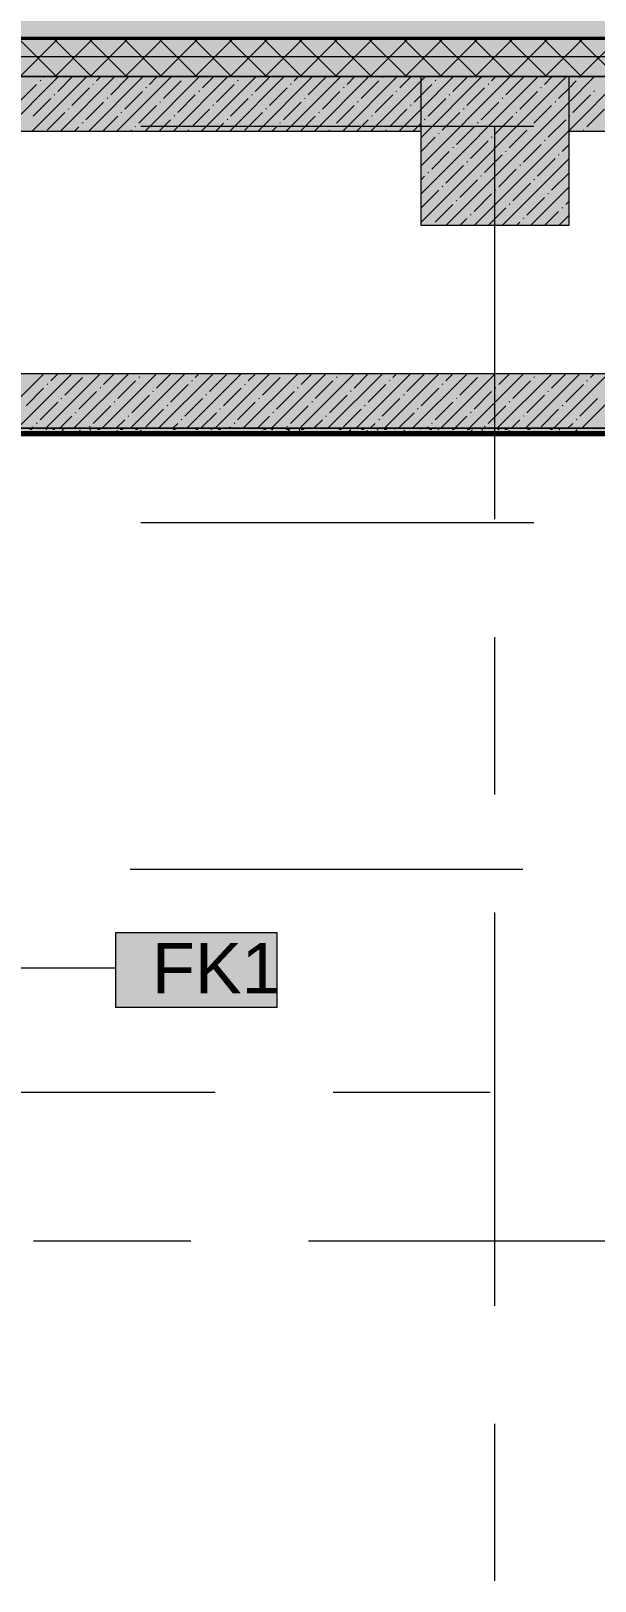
# Model space of a CAD drawing. Header units: millimetres. Extents: x -3817 to 677485, y -22715 to 103890.
# Drawn here: x 572503 to 574783, y 11003 to 17261 of the extents above; entities that cross this region are included whole.
import ezdxf

# ---------------------------------------------------------------- set-up
doc = ezdxf.new("R2010")
doc.units = ezdxf.units.MM
doc.layers.add('PDF _Геометрия', color=7, linetype='Continuous', true_color=0x1d1d1d)
doc.layers.add('PDF _Сплошная заливка', color=7, linetype='Continuous', true_color=0xffffff)
doc.layers.add('PDF _Текст', color=7, linetype='Continuous')
doc.styles.add('PDF GOST-Common', font='arial.ttf')

msp = doc.modelspace()

# ---------------------------------------------------------------- hatches: boundary and pattern name
at = {"layer": 'PDF _Сплошная заливка', "true_color": 0xd4d4d4, "transparency": 33554559}
msp.add_hatch(color=254, dxfattribs=at).paths.add_polyline_path([(551323.7, 16651.8), (551900.1, 16651.8), (551900.1, 17234.9), (590928.1, 17234.9), (590928.1, 25765.2), (586096.2, 25765.2), (586096.2, 29274.9), (549759, 29274.9), (549759, 16651.8), (550593, 16651.8)])
at = {"layer": 'PDF _Сплошная заливка', "transparency": 33554559}
h = msp.add_hatch(color=256, dxfattribs=at)
h.paths.add_polyline_path([(585778.1, 17076.9), (587578.1, 17076.9), (587578.1, 17226.9), (585778.1, 17226.9)], flags=0)
h.paths.add_polyline_path([(584278.1, 17076.9), (584278.1, 17226.9), (582195.1, 17226.9), (582195.1, 17076.9), (584206.9, 17076.9)], flags=0)
h.paths.add_polyline_path([(585178.1, 17076.9), (585408.1, 17076.9), (585408.1, 17226.9), (585178.1, 17226.9)], flags=0)
h.paths.add_polyline_path([(588858.1, 17076.9), (588858.1, 17226.9), (588478.1, 17226.9), (588478.1, 17076.9), (588591.4, 17076.9)], flags=0)
h.paths.add_polyline_path([(591155.8, 17076.9), (591155.8, 17226.9), (588878.1, 17226.9), (588878.1, 17076.9), (590783.6, 17076.9)], flags=0)
h.paths.add_polyline_path([(581284, 17076.9), (581395.1, 17076.9), (581395.1, 17226.9), (577788.4, 17226.9), (577788.4, 17076.9), (579822.5, 17076.9)], flags=0)
h.paths.add_polyline_path([(576588.4, 17076.9), (576588.4, 17226.9), (571968.1, 17226.9), (571968.1, 17076.9), (574678.1, 17076.9)], flags=0)
h.paths.add_polyline_path([(571053.6, 17076.9), (571168.1, 17076.9), (571168.1, 17226.9), (565028.1, 17226.9), (565028.1, 17076.9), (569592.2, 17076.9)], flags=0)
h.paths.add_polyline_path([(557900.3, 17076.9), (558928.1, 17076.9), (558928.1, 17226.9), (552208.1, 17226.9), (552208.1, 17169.9), (552058.1, 17169.9), (552058.1, 17076.9), (556828.1, 17076.9)], flags=0)
h.paths.add_polyline_path([(560092.6, 17076.9), (560428.1, 17076.9), (560428.1, 17226.9), (559828.1, 17226.9), (559828.1, 17076.9)], flags=0)
h.paths.add_polyline_path([(561328.1, 17076.9), (561928.1, 17076.9), (561928.1, 17226.9), (561328.1, 17226.9)], flags=0)
h = msp.add_hatch(color=256, dxfattribs=at)
h.paths.add_polyline_path([(567838.1, 16856.9), (570278.4, 16856.9), (570278.4, 17076.9), (566598.1, 17076.9), (566598.1, 16856.9), (567399.9, 16856.9)], flags=0)
h.paths.add_polyline_path([(584278.1, 16856.9), (584278.1, 17076.9), (582778.1, 17076.9), (582778.1, 16856.9), (584206.9, 16856.9)], flags=0)
h.paths.add_polyline_path([(571168.1, 16856.9), (571168.1, 17076.9), (570878.4, 17076.9), (570878.4, 16856.9), (571053.6, 16856.9)], flags=0)
h.paths.add_polyline_path([(572378.1, 16856.9), (574078.1, 16856.9), (574078.1, 17076.9), (571968.1, 17076.9), (571968.1, 16856.9), (572158.1, 16856.9)], flags=0)
h.paths.add_polyline_path([(581395.1, 16856.9), (581395.1, 17076.9), (578578.1, 17076.9), (578578.1, 16856.9), (581284, 16856.9)], flags=0)
h.paths.add_polyline_path([(577978.1, 16856.9), (577978.1, 17076.9), (577788.4, 17076.9), (577788.4, 16856.9)], flags=0)
h.paths.add_polyline_path([(576588.4, 16856.9), (576588.4, 17076.9), (574678.1, 17076.9), (574678.1, 16856.9)], flags=0)
for points in [[(574078.1, 16476.9), (574678.1, 16477.7), (574678.1, 17076.9), (574078.1, 17076.9), (574078.1, 16477.7)], [(583178.1, 15656.9), (583178.1, 15876.9), (572378.1, 15876.9), (572378.1, 15656.9), (579822.5, 15656.9)], [(583949.3, 15636.9), (583949.3, 15656.9), (572398.1, 15656.9), (572399.1, 15636.9), (579822.5, 15636.9)]]:
    msp.add_hatch(color=256, dxfattribs=at).paths.add_polyline_path(points)

# ---------------------------------------------------------------- linework, layer by layer
at = {"layer": 'PDF _Геометрия', "color": 8, "lineweight": 9, "true_color": 0x808080}
msp.add_lwpolyline([(590928.1, 17234.9), (590928.1, 25765.2), (586096.2, 25765.2), (586096.2, 29274.9), (549759, 29274.9), (549759, 16651.8), (551900.1, 16651.8), (551900.1, 17234.9)], close=True, dxfattribs=at)
at = {"layer": 'PDF _Геометрия', "color": 9, "lineweight": 9, "true_color": 0xc0c0c0}
msp.add_lwpolyline([(571968.1, 17076.9), (576588.4, 17076.9), (576588.4, 17234.9), (571968.1, 17234.9)], close=True, dxfattribs=at)
at = {"layer": 'PDF _Геометрия', "color": 7, "lineweight": 9}
for points in [[(576588.4, 17229.9), (571968.1, 17229.9)], [(576588.4, 17226.9), (571968.1, 17226.9)], [(576588.4, 17155.9), (571968.1, 17155.9)], [(576588.4, 17076.9), (571968.1, 17076.9)], [(572378.1, 15656.9), (572398.1, 15656.9), (583178.1, 15656.9), (572398.1, 15656.9)], [(572399.1, 15636.9), (583949.3, 15636.9)], [(572398.6, 13478.4), (572845.1, 13478.4)]]:
    msp.add_lwpolyline(points, dxfattribs=at)
at = {"layer": 'PDF _Геометрия', "lineweight": 9}
for points in [[(572606.3, 17076.9), (572456.3, 17226.9)], [(572459.3, 17076.9), (572609.3, 17226.9)], [(572747.7, 17076.9), (572597.7, 17226.9)], [(572600.7, 17076.9), (572750.7, 17226.9)], [(572889.1, 17076.9), (572739.1, 17226.9)], [(572742.1, 17076.9), (572892.1, 17226.9)], [(573030.6, 17076.9), (572880.6, 17226.9)], [(572883.5, 17076.9), (573033.5, 17226.9)], [(573172, 17076.9), (573022, 17226.9)], [(573025, 17076.9), (573175, 17226.9)], [(573313.4, 17076.9), (573163.4, 17226.9)], [(573166.4, 17076.9), (573316.4, 17226.9)], [(573454.8, 17076.9), (573304.8, 17226.9)], [(573307.8, 17076.9), (573457.8, 17226.9)], [(573596.2, 17076.9), (573446.2, 17226.9)], [(573449.2, 17076.9), (573599.2, 17226.9)], [(573737.7, 17076.9), (573587.7, 17226.9)], [(573590.7, 17076.9), (573740.7, 17226.9)], [(573879.1, 17076.9), (573729.1, 17226.9)], [(573732.1, 17076.9), (573882.1, 17226.9)], [(574020.5, 17076.9), (573870.5, 17226.9)], [(573873.5, 17076.9), (574023.5, 17226.9)], [(574161.9, 17076.9), (574011.9, 17226.9)], [(574014.9, 17076.9), (574164.9, 17226.9)], [(574303.4, 17076.9), (574153.4, 17226.9)], [(574156.3, 17076.9), (574306.3, 17226.9)], [(574444.8, 17076.9), (574294.8, 17226.9)], [(574297.8, 17076.9), (574447.8, 17226.9)], [(574586.2, 17076.9), (574436.2, 17226.9)], [(574439.2, 17076.9), (574589.2, 17226.9)], [(574727.6, 17076.9), (574577.6, 17226.9)], [(574580.6, 17076.9), (574730.6, 17226.9)], [(574869, 17076.9), (574719, 17226.9)], [(574722, 17076.9), (574872, 17226.9)], [(572394.4, 16856.9), (572614.4, 17076.9)], [(572454.6, 16974.1), (572525.9, 17045.4)], [(572508.4, 16856.9), (572728.4, 17076.9)], [(572540.2, 17059.7), (572542.5, 17062)], [(572554.4, 17073.9), (572557.4, 17076.9)], [(572611.4, 17016.9), (572671.4, 17076.9)], [(572622.5, 16856.9), (572842.5, 17076.9)], [(572668.5, 16959.9), (572739.7, 17031.2)], [(572736.5, 16856.9), (572956.5, 17076.9)], [(572754, 17045.4), (572756.4, 17047.8)], [(572768.3, 17059.7), (572785.5, 17076.9)], [(572825.3, 17002.6), (572896.6, 17073.9)], [(572850.6, 16856.9), (573070.6, 17076.9)], [(572964.6, 16856.9), (573184.6, 17076.9)], [(572967.8, 17031.2), (572970.2, 17033.5)], [(572982.1, 17045.4), (573013.6, 17076.9)], [(573039.1, 16988.4), (573110.4, 17059.7)], [(573078.7, 16856.9), (573298.7, 17076.9)], [(573124.7, 17073.9), (573127, 17076.3)], [(573192.7, 16856.9), (573412.7, 17076.9)], [(573195.9, 17031.2), (573241.7, 17076.9)], [(573253, 16974.1), (573324.3, 17045.4)], [(573306.8, 16856.9), (573526.8, 17076.9)], [(573338.5, 17059.7), (573340.9, 17062)], [(573352.8, 17073.9), (573355.7, 17076.9)], [(573409.8, 17016.9), (573469.7, 17076.9)], [(573420.8, 16856.9), (573640.8, 17076.9)], [(573466.8, 16959.9), (573538.1, 17031.2)], [(573534.9, 16856.9), (573754.9, 17076.9)], [(573552.3, 17045.4), (573554.7, 17047.8)], [(573566.6, 17059.7), (573583.8, 17076.9)], [(573623.6, 17002.6), (573694.9, 17073.9)], [(573648.9, 16856.9), (573868.9, 17076.9)], [(573763, 16856.9), (573983, 17076.9)], [(573766.2, 17031.2), (573768.6, 17033.5)], [(573780.4, 17045.4), (573811.9, 17076.9)], [(573837.5, 16988.4), (573908.8, 17059.7)], [(573877, 16856.9), (574078.1, 17058), (574097, 17076.9)], [(573923, 17073.9), (573925.4, 17076.3)], [(573991.1, 16856.9), (574078.1, 16943.9), (574211.1, 17076.9)], [(573994.3, 17031.2), (574040, 17076.9)], [(574051.3, 16974.1), (574078.1, 17000.9), (574122.6, 17045.4)], [(574078.1, 16829.9), (574325.1, 17076.9)], [(574078.1, 16715.8), (574439.2, 17076.9)], [(574078.1, 16601.8), (574553.2, 17076.9)], [(574078.1, 16487.7), (574667.3, 17076.9)], [(574136.9, 17059.7), (574139.2, 17062)], [(574151.1, 17073.9), (574154, 17076.9)], [(574181.3, 16476.9), (574678.1, 16973.7), (574781.3, 17076.9)], [(574208.1, 17016.9), (574268.1, 17076.9)], [(574265.2, 16959.9), (574336.4, 17031.2)], [(574295.4, 16476.9), (574678.1, 16859.6), (574895.4, 17076.9)], [(574350.7, 17045.4), (574353.1, 17047.8)], [(574365, 17059.7), (574382.1, 17076.9)], [(574422, 17002.6), (574493.3, 17073.9)], [(574564.5, 17031.2), (574566.9, 17033.5)], [(574578.8, 17045.4), (574610.2, 17076.9)], [(574635.8, 16988.4), (574678.1, 17030.7), (574707.1, 17059.7)], [(574721.4, 17073.9), (574723.7, 17076.3)], [(572511.7, 16917.1), (572582.9, 16988.4)], [(572597.2, 17002.6), (572599.6, 17005)], [(572725.5, 16902.8), (572796.8, 16974.1)], [(572811, 16988.4), (572813.4, 16990.8)], [(572882.3, 16945.6), (572953.6, 17016.9)], [(572939.3, 16888.6), (573010.6, 16959.9)], [(573024.9, 16974.1), (573027.2, 16976.5)], [(573096.2, 16931.4), (573167.4, 17002.6)], [(573181.7, 17016.9), (573184.1, 17019.3)], [(573238.7, 16959.9), (573241.1, 16962.2)], [(573310, 16917.1), (573381.3, 16988.4)], [(573395.5, 17002.6), (573397.9, 17005)], [(573523.8, 16902.8), (573595.1, 16974.1)], [(573609.4, 16988.4), (573611.7, 16990.8)], [(573680.7, 16945.6), (573751.9, 17016.9)], [(573737.7, 16888.6), (573809, 16959.9)], [(573823.2, 16974.1), (573825.6, 16976.5)], [(573894.5, 16931.4), (573965.8, 17002.6)], [(573980, 17016.9), (573982.4, 17019.3)], [(574037.1, 16959.9), (574039.4, 16962.2)], [(574108.3, 16917.1), (574179.6, 16988.4)], [(574193.9, 17002.6), (574196.2, 17005)], [(574322.2, 16902.8), (574393.5, 16974.1)], [(574407.7, 16988.4), (574410.1, 16990.8)], [(574479, 16945.6), (574550.3, 17016.9)], [(574536, 16888.6), (574607.3, 16959.9)], [(574621.6, 16974.1), (574623.9, 16976.5)], [(574692.8, 16931.4), (574764.1, 17002.6)], [(574778.4, 17016.9), (574780.8, 17019.3)], [(572568.7, 16860.1), (572640, 16931.4)], [(572654.2, 16945.6), (572656.6, 16948)], [(572793.6, 16856.9), (572853.8, 16917.1)], [(572868.1, 16931.4), (572870.4, 16933.7)], [(573021.7, 16856.9), (573067.6, 16902.8)], [(573081.9, 16917.1), (573084.3, 16919.5)], [(573153.2, 16874.3), (573224.5, 16945.6)], [(573295.7, 16902.8), (573298.1, 16905.2)], [(573367, 16860.1), (573438.3, 16931.4)], [(573452.6, 16945.6), (573454.9, 16948)], [(573591.9, 16856.9), (573652.1, 16917.1)], [(573666.4, 16931.4), (573668.8, 16933.7)], [(573820, 16856.9), (573866, 16902.8)], [(573880.2, 16917.1), (573882.6, 16919.5)], [(573951.5, 16874.3), (574022.8, 16945.6)], [(574094.1, 16902.8), (574096.5, 16905.2)], [(574165.4, 16860.1), (574236.6, 16931.4)], [(574250.9, 16945.6), (574253.3, 16948)], [(574379.2, 16845.8), (574450.5, 16917.1)], [(574464.7, 16931.4), (574467.1, 16933.7)], [(574593, 16831.6), (574664.3, 16902.8)], [(574678.6, 16917.1), (574681, 16919.5)], [(574749.9, 16874.3), (574821.1, 16945.6)], [(572679.5, 16856.9), (572697, 16874.3)], [(572711.2, 16888.6), (572713.6, 16891)], [(572907.6, 16856.9), (572910.8, 16860.1)], [(572925.1, 16874.3), (572927.4, 16876.7)], [(573138.9, 16860.1), (573141.3, 16862.4)], [(573249.7, 16856.9), (573281.5, 16888.6)], [(573477.8, 16856.9), (573495.3, 16874.3)], [(573509.6, 16888.6), (573512, 16891)], [(573705.9, 16856.9), (573709.2, 16860.1)], [(573723.4, 16874.3), (573725.8, 16876.7)], [(573937.3, 16860.1), (573939.6, 16862.4)], [(574048.1, 16856.9), (574078.1, 16886.9), (574079.8, 16888.6)], [(574151.1, 16845.8), (574153.5, 16848.2)], [(574222.4, 16803.1), (574293.7, 16874.3)], [(574307.9, 16888.6), (574310.3, 16891)], [(574365, 16831.6), (574367.3, 16833.9)], [(574436.2, 16788.8), (574507.5, 16860.1)], [(574521.8, 16874.3), (574524.1, 16876.7)], [(574735.6, 16860.1), (574738, 16862.4)], [(574078.1, 16772.8), (574136.9, 16831.6)], [(574122.6, 16703.3), (574193.9, 16774.5)], [(574208.1, 16788.8), (574210.5, 16791.2)], [(574279.4, 16746), (574350.7, 16817.3)], [(574422, 16774.5), (574424.3, 16776.9)], [(574493.3, 16731.8), (574564.5, 16803.1)], [(574578.8, 16817.3), (574581.2, 16819.7)], [(574650.1, 16774.5), (574678.1, 16802.6)], [(574179.6, 16646.2), (574250.9, 16717.5)], [(574265.2, 16731.8), (574267.5, 16734.1)], [(574336.4, 16689), (574407.7, 16760.3)], [(574409.4, 16476.9), (574678.1, 16745.6)], [(574479, 16717.5), (574481.4, 16719.9)], [(574550.3, 16674.7), (574621.6, 16746)], [(574635.8, 16760.3), (574638.2, 16762.7)], [(574078.1, 16658.8), (574094.1, 16674.7)], [(574108.3, 16689), (574110.7, 16691.4)], [(574236.6, 16589.2), (574307.9, 16660.5)], [(574322.2, 16674.7), (574324.6, 16677.1)], [(574393.5, 16632), (574464.7, 16703.3)], [(574450.5, 16575), (574521.8, 16646.2)], [(574536, 16660.5), (574538.4, 16662.9)], [(574607.3, 16617.7), (574678.1, 16688.5)], [(574079.8, 16546.4), (574151.1, 16617.7)], [(574165.4, 16632), (574167.7, 16634.4)], [(574293.7, 16532.2), (574365, 16603.5)], [(574379.2, 16617.7), (574381.6, 16620.1)], [(574507.5, 16517.9), (574578.8, 16589.2)], [(574523.5, 16476.9), (574678.1, 16631.5)], [(574593, 16603.5), (574595.4, 16605.8)], [(574136.9, 16489.4), (574208.1, 16560.7)], [(574222.4, 16575), (574224.8, 16577.3)], [(574279.4, 16517.9), (574281.8, 16520.3)], [(574352.4, 16476.9), (574422, 16546.4)], [(574436.2, 16560.7), (574438.6, 16563.1)], [(574580.5, 16476.9), (574635.8, 16532.2)], [(574650.1, 16546.4), (574652.4, 16548.8)], [(574664.3, 16560.7), (574678.1, 16574.5)], [(574124.3, 16476.9), (574125, 16477.5)], [(574238.3, 16476.9), (574265.2, 16503.7)], [(574466.4, 16476.9), (574479, 16489.4)], [(574493.3, 16503.7), (574495.6, 16506)], [(574637.5, 16476.9), (574678.1, 16517.5)], [(572158.1, 15480.1), (572378.1, 15700.1), (572554.9, 15876.9)], [(572448.9, 15656.9), (572668.9, 15876.9)], [(572563, 15656.9), (572783, 15876.9)], [(572568.7, 15833.6), (572571, 15836)], [(572582.9, 15847.9), (572611.9, 15876.9)], [(572640, 15790.9), (572711.2, 15862.1)], [(572677, 15656.9), (572897, 15876.9)], [(572725.5, 15876.4), (572725.9, 15876.9)], [(572791.1, 15656.9), (573011.1, 15876.9)], [(572796.8, 15833.6), (572840, 15876.9)], [(572853.8, 15776.6), (572925.1, 15847.9)], [(572905.1, 15656.9), (573125.1, 15876.9)], [(572939.3, 15862.1), (572941.7, 15864.5)], [(572953.6, 15876.4), (572954, 15876.9)], [(573010.6, 15819.4), (573068.1, 15876.9)], [(573019.2, 15656.9), (573239.2, 15876.9)], [(573067.6, 15762.4), (573138.9, 15833.6)], [(573133.2, 15656.9), (573353.2, 15876.9)], [(573153.2, 15847.9), (573155.5, 15850.3)], [(573167.4, 15862.1), (573182.1, 15876.9)], [(573224.5, 15805.1), (573295.7, 15876.4)], [(573247.3, 15656.9), (573467.3, 15876.9)], [(573361.3, 15656.9), (573581.3, 15876.9)], [(573367, 15833.6), (573369.4, 15836)], [(573381.3, 15847.9), (573410.2, 15876.9)], [(573438.3, 15790.9), (573509.6, 15862.1)], [(573475.4, 15656.9), (573695.4, 15876.9)], [(573523.8, 15876.4), (573524.3, 15876.9)], [(573589.4, 15656.9), (573809.4, 15876.9)], [(573595.1, 15833.6), (573638.3, 15876.9)], [(573652.1, 15776.6), (573723.4, 15847.9)], [(573703.5, 15656.9), (573923.5, 15876.9)], [(573737.7, 15862.1), (573740.1, 15864.5)], [(573751.9, 15876.4), (573752.4, 15876.9)], [(573809, 15819.4), (573866.4, 15876.9)], [(573817.5, 15656.9), (574037.5, 15876.9)], [(573866, 15762.4), (573937.3, 15833.6)], [(573931.6, 15656.9), (574151.6, 15876.9)], [(573951.5, 15847.9), (573953.9, 15850.3)], [(573965.8, 15862.1), (573980.5, 15876.9)], [(574022.8, 15805.1), (574094.1, 15876.4)], [(574045.6, 15656.9), (574265.6, 15876.9)], [(574159.7, 15656.9), (574379.7, 15876.9)], [(574165.4, 15833.6), (574167.7, 15836)], [(574179.6, 15847.9), (574208.6, 15876.9)], [(574236.6, 15790.9), (574307.9, 15862.1)], [(574273.7, 15656.9), (574493.7, 15876.9)], [(574322.2, 15876.4), (574322.6, 15876.9)], [(574387.8, 15656.9), (574607.8, 15876.9)], [(574393.5, 15833.6), (574436.7, 15876.9)], [(574450.5, 15776.6), (574521.8, 15847.9)], [(574501.8, 15656.9), (574721.8, 15876.9)], [(574536, 15862.1), (574538.4, 15864.5)], [(574550.3, 15876.4), (574550.7, 15876.9)], [(574607.3, 15819.4), (574664.8, 15876.9)], [(574615.9, 15656.9), (574835.9, 15876.9)], [(574664.3, 15762.4), (574735.6, 15833.6)], [(574729.9, 15656.9), (574949.9, 15876.9)], [(574749.9, 15847.9), (574752.2, 15850.3)], [(574764.1, 15862.1), (574778.8, 15876.9)], [(572483.1, 15748.1), (572554.4, 15819.4)], [(572625.7, 15776.6), (572628.1, 15779)], [(572697, 15733.8), (572768.3, 15805.1)], [(572782.5, 15819.4), (572784.9, 15821.7)], [(572910.8, 15719.6), (572982.1, 15790.9)], [(572996.4, 15805.1), (572998.7, 15807.5)], [(573124.7, 15705.3), (573195.9, 15776.6)], [(573210.2, 15790.9), (573212.6, 15793.2)], [(573281.5, 15748.1), (573352.8, 15819.4)], [(573424, 15776.6), (573426.4, 15779)], [(573495.3, 15733.8), (573566.6, 15805.1)], [(573580.9, 15819.4), (573583.2, 15821.7)], [(573709.2, 15719.6), (573780.4, 15790.9)], [(573794.7, 15805.1), (573797.1, 15807.5)], [(573923, 15705.3), (573994.3, 15776.6)], [(574008.5, 15790.9), (574010.9, 15793.2)], [(574079.8, 15748.1), (574151.1, 15819.4)], [(574222.4, 15776.6), (574224.8, 15779)], [(574293.7, 15733.8), (574365, 15805.1)], [(574379.2, 15819.4), (574381.6, 15821.7)], [(574507.5, 15719.6), (574578.8, 15790.9)], [(574593, 15805.1), (574595.4, 15807.5)], [(574721.4, 15705.3), (574792.6, 15776.6)], [(572540.2, 15691.1), (572611.4, 15762.4)], [(572682.7, 15719.6), (572685.1, 15722)], [(572754, 15676.8), (572825.3, 15748.1)], [(572839.5, 15762.4), (572841.9, 15764.7)], [(572896.6, 15705.3), (572898.9, 15707.7)], [(572967.8, 15662.6), (573039.1, 15733.8)], [(573053.4, 15748.1), (573055.8, 15750.5)], [(573190.2, 15656.9), (573253, 15719.6)], [(573267.2, 15733.8), (573269.6, 15736.2)], [(573338.5, 15691.1), (573409.8, 15762.4)], [(573481.1, 15719.6), (573483.4, 15722)], [(573552.3, 15676.8), (573623.6, 15748.1)], [(573637.9, 15762.4), (573640.3, 15764.7)], [(573694.9, 15705.3), (573697.3, 15707.7)], [(573766.2, 15662.6), (573837.5, 15733.8)], [(573851.7, 15748.1), (573854.1, 15750.5)], [(573988.6, 15656.9), (574051.3, 15719.6)], [(574065.6, 15733.8), (574067.9, 15736.2)], [(574136.9, 15691.1), (574208.1, 15762.4)], [(574279.4, 15719.6), (574281.8, 15722)], [(574350.7, 15676.8), (574422, 15748.1)], [(574436.2, 15762.4), (574438.6, 15764.7)], [(574493.3, 15705.3), (574495.6, 15707.7)], [(574564.5, 15662.6), (574635.8, 15733.8)], [(574650.1, 15748.1), (574652.4, 15750.5)], [(572505.9, 15656.9), (572511.7, 15662.6)], [(572525.9, 15676.8), (572528.3, 15679.2)], [(572620, 15656.9), (572668.5, 15705.3)], [(572739.7, 15662.6), (572742.1, 15664.9)], [(572848.1, 15656.9), (572882.3, 15691.1)], [(573076.2, 15656.9), (573096.2, 15676.8)], [(573110.4, 15691.1), (573112.8, 15693.4)], [(573304.3, 15656.9), (573310, 15662.6)], [(573324.3, 15676.8), (573326.6, 15679.2)], [(573418.3, 15656.9), (573466.8, 15705.3)], [(573538.1, 15662.6), (573540.5, 15664.9)], [(573646.4, 15656.9), (573680.7, 15691.1)], [(573874.5, 15656.9), (573894.5, 15676.8)], [(573908.8, 15691.1), (573911.1, 15693.4)], [(574102.6, 15656.9), (574108.3, 15662.6)], [(574122.6, 15676.8), (574125, 15679.2)], [(574216.7, 15656.9), (574265.2, 15705.3)], [(574336.4, 15662.6), (574338.8, 15664.9)], [(574444.8, 15656.9), (574479, 15691.1)], [(574672.9, 15656.9), (574692.8, 15676.8)], [(574707.1, 15691.1), (574709.5, 15693.4)]]:
    msp.add_lwpolyline(points, dxfattribs=at)
at = {"layer": 'PDF _Геометрия', "color": 7, "lineweight": 9}
for points in [[(574678.1, 17076.9), (574078.1, 17076.9), (574078.1, 16476.9), (574678.1, 16476.9)], [(573498.2, 13620.3), (572845.1, 13620.3), (572845.1, 13320.3), (573498.2, 13320.3)]]:
    msp.add_lwpolyline(points, close=True, dxfattribs=at)
at = {"layer": 'PDF _Геометрия', "color": 9, "lineweight": 9, "true_color": 0xc0c0c0}
for points in [[(574678.1, 16856.9), (576588.4, 16856.9), (576588.4, 17076.9), (576588.4, 16856.9), (577788.4, 16856.9), (577788.4, 17076.9), (577788.4, 16856.9), (577978.1, 16856.9)], [(582778.1, 16856.9), (582958.1, 16856.9), (582958.1, 15876.9), (572378.1, 15876.9), (572378.1, 16856.9), (574078.1, 16856.9)]]:
    msp.add_lwpolyline(points, dxfattribs=at)
at = {"layer": 'PDF _Геометрия', "color": 231, "lineweight": 70, "true_color": 0xff80c0}
msp.add_lwpolyline([(572398.1, 12776.9), (572398.1, 12756.9), (569078.1, 12756.9), (569078.1, 12755.9), (572398.1, 12755.9), (572399.1, 12755.9), (572399.1, 15635.9), (583949.3, 15635.9), (583950.3, 15635.9), (583950.3, 16835.9), (584278.1, 16835.9), (584278.1, 16836.9)], dxfattribs=at)
at = {"layer": 'PDF _Геометрия', "color": 253, "lineweight": 9, "true_color": 0xaaaaaa}
for points in [[(572947.8, 16876.9), (574535.3, 16876.9)], [(574378.1, 15289.5), (574378.1, 16877)], [(572947.8, 15276.9), (574535.3, 15276.9)], [(574378.1, 14178.3), (574378.1, 14813.3)], [(572903.9, 13876.9), (574491.4, 13876.9)], [(574378.1, 12114.5), (574378.1, 13702)], [(571660.3, 12976.9), (573247.8, 12976.9)], [(573724, 12976.9), (574359, 12976.9)], [(572513.9, 12376.9), (573148.9, 12376.9)], [(573625.1, 12376.9), (575212.6, 12376.9)], [(574378.1, 11003.3), (574378.1, 11638.3)]]:
    msp.add_lwpolyline(points, dxfattribs=at)
at = {"layer": 'PDF _Геометрия', "color": 253, "lineweight": 9, "true_color": 0x9b9b9b}
for points in [[(572498.3, 15653.8), (572508.3, 15653.8)], [(572567.9, 15649.7), (572563.7, 15656.9)], [(572589.7, 15653.8), (572599.8, 15653.8)], [(572633.6, 15653.9), (572628.5, 15645.2)], [(572701.6, 15649.8), (572696.6, 15641.1)], [(572745.6, 15646.7), (572740.6, 15655.4)], [(572772.6, 15653.8), (572782.7, 15653.8)], [(572786.5, 15636.9), (572782.2, 15644.2)], [(572855.3, 15639.6), (572850.2, 15648.3)], [(572864, 15653.8), (572874.1, 15653.8)], [(572925, 15653.8), (572935.1, 15653.8)], [(572947.3, 15648.7), (572942.3, 15640)], [(573015.4, 15644.6), (573010.9, 15636.9)], [(573032.8, 15636.9), (573027.9, 15645.3)], [(573077.4, 15653.8), (573087.5, 15653.8)], [(573127.4, 15655.9), (573126.9, 15656.9)], [(573168.8, 15653.8), (573178.9, 15653.8)], [(573233.6, 15656.9), (573229.7, 15650.1)], [(573260.3, 15653.8), (573270.3, 15653.8)], [(573438.8, 15646.5), (573433.8, 15637.8)], [(573443.2, 15653.8), (573453.2, 15653.8)], [(573480, 15656.9), (573475.4, 15649)], [(573534.6, 15653.8), (573544.7, 15653.8)], [(573548.5, 15653.6), (573543.5, 15644.9)], [(573550.8, 15654), (573549.2, 15656.9)], [(573592.5, 15642.9), (573587.5, 15651.6)], [(573595.6, 15653.8), (573605.6, 15653.8)], [(573748, 15653.8), (573758, 15653.8)], [(573794.2, 15652.5), (573789.2, 15643.8)], [(573839.4, 15653.8), (573849.5, 15653.8)], [(573862.3, 15648.4), (573857.2, 15639.7)], [(573906.2, 15648.1), (573901.2, 15656.8)], [(573930.8, 15653.8), (573940.9, 15653.8)], [(573974.3, 15652.1), (573971.6, 15656.9)], [(574015.9, 15641), (574010.9, 15649.7)], [(574078.3, 15656.9), (574076.6, 15653.9)], [(574113.7, 15653.8), (574123.8, 15653.8)], [(574152, 15649.1), (574147.5, 15656.9)], [(574205.2, 15653.8), (574215.2, 15653.8)], [(574266.1, 15653.8), (574276.2, 15653.8)], [(574285.7, 15650.3), (574280.7, 15641.6)], [(574324.7, 15656.9), (574322.3, 15652.8)], [(574329.7, 15646.2), (574324.7, 15654.9)], [(574395.1, 15656.9), (574390.3, 15648.7)], [(574418.5, 15653.8), (574428.6, 15653.8)], [(574439.4, 15639.1), (574434.3, 15647.8)], [(574510, 15653.8), (574520, 15653.8)], [(574601.4, 15653.8), (574611.5, 15653.8)], [(574616.6, 15636.9), (574612, 15644.8)], [(574641.1, 15656.3), (574636.1, 15647.6)], [(574709.1, 15652.2), (574704.1, 15643.5)], [(574711.5, 15655.4), (574710.7, 15656.9)], [(572591.9, 15642.7), (572588.5, 15636.9)], [(572892.1, 15636.9), (572891.9, 15637.1)], [(573208.8, 15636.9), (573205.7, 15642.3)], [(574053.5, 15636.9), (574052.5, 15638.5)], [(574244.1, 15639.2), (574242.7, 15636.9)], [(574370.3, 15636.9), (574366.3, 15643.7)], [(574489.8, 15638.1), (574489.1, 15636.9)]]:
    msp.add_lwpolyline(points, dxfattribs=at)
at = {"layer": 'PDF _Геометрия', "color": 231, "lineweight": 9, "true_color": 0xff80c0}
msp.add_lwpolyline([(583949.3, 15636.9), (572399.1, 15636.9), (572398.1, 15636.9), (572398.1, 12776.9)], dxfattribs=at)
at = {"layer": 'PDF _Сплошная заливка', "lineweight": 9, "transparency": 33554559}
msp.add_solid([(573498.2, 13620.3), (572845.1, 13620.3), (573498.2, 13320.3), (572845.1, 13320.3)], dxfattribs=at)

# ---------------------------------------------------------------- texts
at = {"layer": 'PDF _Текст', "insert": (572992.2, 13476.9), "char_height": 203.2, "attachment_point": 4, "style": 'PDF GOST-Common'}
msp.add_mtext('FK1', dxfattribs=at)

doc.saveas('drawing.dxf')
